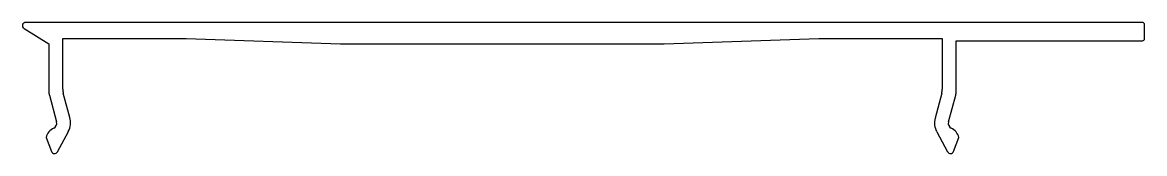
# Model space of a CAD drawing. Extents: x 1003 to 1107, y 2186 to 2198.
import ezdxf

# ---------------------------------------------------------------- set-up
doc = ezdxf.new("R2010")
doc.units = 0
doc.layers.get('0').update_dxf_attribs({"linetype": 'CONTINUOUS'})

msp = doc.modelspace()

# ---------------------------------------------------------------- linework, layer by layer
at = {"color": 0}
for p, q in [((1107.12, 2198.01), (1003.61, 2198.01)), ((1107.32, 2196.51), (1107.32, 2197.81)), ((1003.46, 2197.45), (1005.75, 2196.02)), ((1005.75, 2196.02), (1005.75, 2191.64)), ((1007.05, 2191.82), (1007.05, 2196.51)), ((1007.05, 2196.51), (1018.5, 2196.51)), ((1018.5, 2196.51), (1032.81, 2196.01)), ((1032.81, 2196.01), (1062.81, 2196.01)), ((1062.81, 2196.01), (1077.13, 2196.51)), ((1077.13, 2196.51), (1088.57, 2196.51)), ((1088.57, 2196.51), (1088.57, 2191.82)), ((1089.87, 2191.64), (1089.87, 2196.31)), ((1089.87, 2196.31), (1107.12, 2196.31)), ((1005.81, 2191.25), (1006.48, 2188.77)), ((1007.7, 2189.19), (1007.1, 2191.43)), ((1088.52, 2191.43), (1087.91, 2189.13)), ((1089.15, 2188.77), (1089.82, 2191.25)), ((1005.5, 2187.34), (1006.01, 2186.03)), ((1006.55, 2186), (1007.57, 2187.89)), ((1088.07, 2187.87), (1089.07, 2186)), ((1089.62, 2186.03), (1090.12, 2187.34))]:
    msp.add_line(p, q, dxfattribs=at)
for centre, radius, start, end in [((1003.61, 2197.71), 0.3, 90.0009, 238.0197), ((1107.12, 2197.81), 0.2, 0, 90.0009), ((1107.12, 2196.51), 0.2, 270, 0), ((1007.25, 2191.64), 1.5, 180.0076, 195.2551), ((1008.55, 2191.82), 1.5, 180, 195.0104), ((1087.07, 2191.82), 1.5, 344.9896, 0), ((1088.37, 2191.64), 1.5, 344.7449, 0), ((1006, 2188.64), 0.5, 295.7592, 15.2802), ((1006.02, 2188.71), 1.75, 332.1758, 16.0224), ((1089.6, 2188.71), 1.75, 166.0016, 208.5767), ((1089.63, 2188.64), 0.5, 164.7699, 244.2408), ((1006.84, 2186.94), 1.4, 116.6106, 163.2341), ((1088.78, 2186.94), 1.4, 16.7659, 63.3894), ((1006.29, 2186.14), 0.3, 201.12, 331.7995), ((1089.34, 2186.14), 0.3, 208.2005, 338.88)]:
    msp.add_arc(centre, radius, start, end, dxfattribs=at)

doc.saveas('drawing.dxf')
